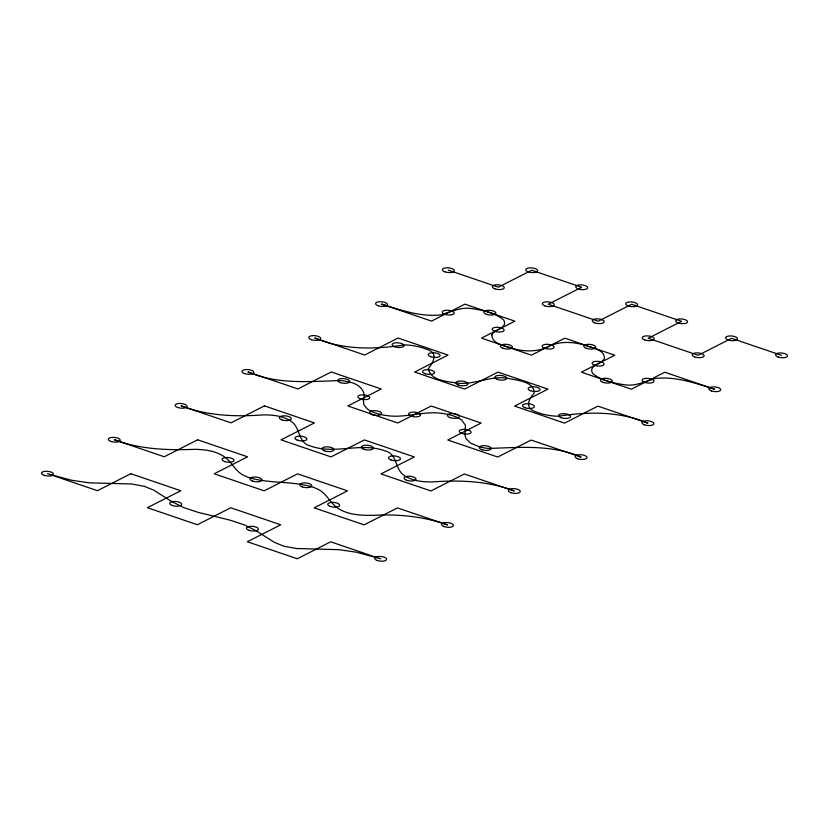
<?xml version="1.0" encoding="UTF-8"?>
<svg xmlns="http://www.w3.org/2000/svg" width="829" height="829" viewBox="0 0 829 829"><rect width="100%" height="100%" fill="white"/><g stroke="black" fill="none" stroke-linecap="round" stroke-linejoin="round"><path stroke-width="1.24" d="M781.54 355.34L731.572 338.315L698.173 355.278L648.205 338.253L681.614 321.3L631.646 304.274L598.237 321.227L548.28 304.212L581.678 287.248L531.721 270.233L498.312 287.186L448.344 270.161M363.351 400.552L363.931 404.832L367.216 408.842A26.341 10.249 5.3 0 0 373.589 412.314A26.704 10.394 5.3 0 0 379.993 414.334A26.176 10.186 5.3 0 0 387.184 415.64C405.495 418.262 423.505 410.738 441.816 413.36A26.176 10.186 5.3 0 1 449.007 414.666A26.704 10.394 5.3 0 1 457.276 417.484A26.341 10.249 5.3 0 1 461.784 420.158L465.432 425.215L464.955 435.173L466.053 438.655L470.675 443.142L479.421 446.821A22.02 8.57 5.3 0 0 488.468 448.448C519.565 447.505 551.513 444.271 581.098 457.09L531.13 440.064L497.721 457.028L447.764 440.002L481.172 423.039L431.204 406.023L397.796 422.977L347.828 405.961L381.236 388.998L331.279 371.972L297.87 388.936L247.902 371.91C277.487 384.729 309.435 381.495 340.532 380.552A22.02 8.57 5.3 0 1 349.579 382.179C358.304 383.547 367.092 391.122 363.351 400.552M428.272 368.864C430.728 381.164 448.986 381.62 459.214 383.33C475.121 384.283 490.126 376.076 506.084 378.024C514.591 380.045 535.306 380.998 533.99 393.361C527.627 400.189 524.975 409.101 536.705 412.096A27.45 10.684 5.3 0 0 543.845 414.407L549.358 415.484A26.207 10.197 5.3 0 0 558.342 416.241C588.3 411.516 619.294 411.132 647.915 423.173L597.947 406.148L564.539 423.111L514.571 406.086L547.979 389.133L498.022 372.107L464.613 389.06L414.645 372.045L448.054 355.081L398.086 338.056L364.677 355.019L314.719 337.994C343.33 350.035 374.325 349.651 404.293 344.926A26.207 10.197 5.3 0 1 413.267 345.683L418.78 346.771A27.45 10.684 5.3 0 1 425.919 349.071C438.914 352.48 433.702 361.465 428.272 368.864M491.794 334.947C492.26 345.32 507.876 346.139 515.524 349.227C527.047 351.993 539.731 351.6 550.249 345.672C560.808 341.123 572.818 341.911 583.699 344.843C590.455 347.807 604.559 348.895 604.465 358.387C601.854 364.232 588.196 365.154 592.497 373.237C601.015 380.729 613.025 382.967 623.947 384.677C635.087 386.728 645.231 381.485 655.49 378.428C675.78 376.231 695.655 383.278 714.722 389.257L664.765 372.231L631.356 389.195L581.388 372.169L614.797 355.216L564.829 338.191L531.42 355.144L481.462 338.128L514.871 321.165L464.903 304.15L431.494 321.103L381.527 304.077C400.604 310.056 420.479 317.113 440.769 314.906C451.028 311.849 461.173 306.606 472.312 308.657C483.234 310.378 495.234 312.606 503.763 320.098C508.063 328.18 494.405 329.113 491.794 334.947M130.827 473.722L97.428 490.685L47.46 473.66L71.501 480.25L89.397 482.83L131.624 483.981L144.142 486.26L153.624 490.094L171.945 501.69L183.914 507.669L198.183 512.374L229.923 520.115L244.192 524.819L256.171 530.809L274.492 542.404L283.974 546.238L296.492 548.518L338.709 549.658L356.615 552.238L380.656 558.839L330.688 541.814L297.279 558.767L247.322 541.751L280.72 524.788L230.763 507.773L197.354 524.726L147.386 507.7L180.795 490.747L130.827 473.722M197.644 439.805L164.235 456.769L114.278 439.743C140.122 449.432 167.79 450.385 195.022 449.318C204.991 449.546 215.499 450.831 223.965 456.53C231.84 461.649 235.249 471.628 244.089 475.535A26.652 10.373 5.3 0 0 250.752 478.115C270.42 483.545 291.321 481.121 310.989 486.55A26.652 10.373 5.3 0 1 317.652 489.131C327.372 493.524 330.771 505.12 340.367 509.731C350.439 515.161 362.242 515.472 373.413 515.337C398.459 513.907 423.733 516.446 447.473 524.923L397.505 507.897L364.097 524.85L314.129 507.835L347.538 490.872L297.58 473.856L264.171 490.809L214.203 473.784L247.612 456.831L197.644 439.805M264.461 405.889L231.053 422.852L181.085 405.827C207.54 416.013 235.996 416.914 263.891 414.863C274.088 414.925 285.321 416.117 293.342 423.059C300.253 430.033 298.854 443.588 310.637 446.012A21.792 8.477 5.3 0 0 316.554 447.784C337.144 452.416 358.232 444.417 378.822 449.049A21.792 8.477 5.3 0 1 384.729 450.821C396.511 453.245 395.122 466.789 402.024 473.763C410.044 480.706 421.287 481.908 431.484 481.97C459.37 479.918 487.835 480.81 514.281 491.006L464.323 473.981L430.914 490.944L380.946 473.919L414.355 456.955L364.387 439.94L330.978 456.893L281.021 439.867L314.429 422.914L264.461 405.889M444.883 271.819A6.031 2.352 5.3 0 0 454.333 270.845A6.031 2.352 5.3 0 0 445.815 267.829A6.031 2.352 5.3 0 0 444.883 271.819M494.851 288.844A6.031 2.352 5.3 0 0 504.301 287.87A6.031 2.352 5.3 0 0 495.783 284.855A6.031 2.352 5.3 0 0 494.851 288.844M528.26 271.881A6.031 2.352 5.3 0 0 537.7 270.907A6.031 2.352 5.3 0 0 529.192 267.891A6.031 2.352 5.3 0 0 528.26 271.881M578.227 288.906A6.031 2.352 5.3 0 0 587.668 287.932A6.031 2.352 5.3 0 0 579.15 284.917A6.031 2.352 5.3 0 0 578.227 288.906M544.819 305.86A6.031 2.352 5.3 0 0 554.259 304.896A6.031 2.352 5.3 0 0 545.751 301.87A6.031 2.352 5.3 0 0 544.819 305.86M594.776 322.885A6.031 2.352 5.3 0 0 604.227 321.911A6.031 2.352 5.3 0 0 595.709 318.896A6.031 2.352 5.3 0 0 594.776 322.885M628.185 305.932A6.031 2.352 5.3 0 0 637.636 304.958A6.031 2.352 5.3 0 0 629.118 301.943A6.031 2.352 5.3 0 0 628.185 305.932M678.153 322.947A6.031 2.352 5.3 0 0 687.593 321.973A6.031 2.352 5.3 0 0 679.086 318.958A6.031 2.352 5.3 0 0 678.153 322.947M644.744 339.911A6.031 2.352 5.3 0 0 654.195 338.937A6.031 2.352 5.3 0 0 645.677 335.921A6.031 2.352 5.3 0 0 644.744 339.911M694.712 356.936A6.031 2.352 5.3 0 0 704.153 355.962A6.031 2.352 5.3 0 0 695.645 352.936A6.031 2.352 5.3 0 0 694.712 356.936M728.121 339.973A6.031 2.352 5.3 0 0 737.561 338.999A6.031 2.352 5.3 0 0 729.043 335.983A6.031 2.352 5.3 0 0 728.121 339.973M778.079 356.998A6.031 2.352 5.3 0 0 787.529 356.024A6.031 2.352 5.3 0 0 779.011 353.009A6.031 2.352 5.3 0 0 778.079 356.998M711.272 390.915A6.031 2.352 5.3 0 0 720.712 389.941A6.031 2.352 5.3 0 0 712.194 386.925A6.031 2.352 5.3 0 0 711.272 390.915M644.599 382.366A6.031 2.352 5.3 0 0 654.04 381.392A6.031 2.352 5.3 0 0 645.532 378.376A6.031 2.352 5.3 0 0 644.599 382.366M602.911 382.335A6.031 2.352 5.3 0 0 612.362 381.361A6.031 2.352 5.3 0 0 603.844 378.345A6.031 2.352 5.3 0 0 602.911 382.335M594.631 365.351A6.031 2.352 5.3 0 0 604.082 364.377A6.031 2.352 5.3 0 0 595.564 361.351A6.031 2.352 5.3 0 0 594.631 365.351M586.352 348.356A6.031 2.352 5.3 0 0 595.802 347.382A6.031 2.352 5.3 0 0 587.284 344.367A6.031 2.352 5.3 0 0 586.352 348.356M544.674 348.325A6.031 2.352 5.3 0 0 554.114 347.351A6.031 2.352 5.3 0 0 545.596 344.336A6.031 2.352 5.3 0 0 544.674 348.325M502.985 348.294A6.031 2.352 5.3 0 0 512.426 347.32A6.031 2.352 5.3 0 0 503.918 344.304A6.031 2.352 5.3 0 0 502.985 348.294M494.706 331.299A6.031 2.352 5.3 0 0 504.146 330.325A6.031 2.352 5.3 0 0 495.638 327.31A6.031 2.352 5.3 0 0 494.706 331.299M486.426 314.315A6.031 2.352 5.3 0 0 495.877 313.341A6.031 2.352 5.3 0 0 487.359 310.315A6.031 2.352 5.3 0 0 486.426 314.315M444.738 314.274A6.031 2.352 5.3 0 0 454.188 313.31A6.031 2.352 5.3 0 0 445.67 310.284A6.031 2.352 5.3 0 0 444.738 314.274M378.076 305.735A6.031 2.352 5.3 0 0 387.516 304.761A6.031 2.352 5.3 0 0 379.008 301.746A6.031 2.352 5.3 0 0 378.076 305.735M311.258 339.652A6.031 2.352 5.3 0 0 320.699 338.678A6.031 2.352 5.3 0 0 312.191 335.662A6.031 2.352 5.3 0 0 311.258 339.652M394.604 346.791A6.031 2.352 5.3 0 0 404.055 345.817A6.031 2.352 5.3 0 0 395.537 342.802A6.031 2.352 5.3 0 0 394.604 346.791M430.697 356.729A6.031 2.352 5.3 0 0 440.147 355.755A6.031 2.352 5.3 0 0 431.629 352.739A6.031 2.352 5.3 0 0 430.697 356.729M425.08 373.703A6.031 2.352 5.3 0 0 434.531 372.729A6.031 2.352 5.3 0 0 426.013 369.713A6.031 2.352 5.3 0 0 425.08 373.703M458.396 385.05A6.031 2.352 5.3 0 0 467.836 384.086A6.031 2.352 5.3 0 0 459.328 381.06A6.031 2.352 5.3 0 0 458.396 385.05M497.317 379.423A6.031 2.352 5.3 0 0 506.768 378.449A6.031 2.352 5.3 0 0 498.25 375.433A6.031 2.352 5.3 0 0 497.317 379.423M530.633 390.77A6.031 2.352 5.3 0 0 540.073 389.796A6.031 2.352 5.3 0 0 531.555 386.78A6.031 2.352 5.3 0 0 530.633 390.77M525.016 407.754A6.031 2.352 5.3 0 0 534.456 406.78A6.031 2.352 5.3 0 0 525.938 403.764A6.031 2.352 5.3 0 0 525.016 407.754M561.109 417.692A6.031 2.352 5.3 0 0 570.549 416.718A6.031 2.352 5.3 0 0 562.041 413.692A6.031 2.352 5.3 0 0 561.109 417.692M644.454 424.831A6.031 2.352 5.3 0 0 653.894 423.857A6.031 2.352 5.3 0 0 645.387 420.842A6.031 2.352 5.3 0 0 644.454 424.831M244.441 373.568A6.031 2.352 5.3 0 0 253.892 372.594A6.031 2.352 5.3 0 0 245.374 369.579A6.031 2.352 5.3 0 0 244.441 373.568M340.294 382.604A6.031 2.352 5.3 0 0 349.734 381.63A6.031 2.352 5.3 0 0 341.227 378.615A6.031 2.352 5.3 0 0 340.294 382.604M360.387 398.894A6.031 2.352 5.3 0 0 369.827 397.92A6.031 2.352 5.3 0 0 361.309 394.905A6.031 2.352 5.3 0 0 360.387 398.894M372.138 414.707A6.031 2.352 5.3 0 0 381.589 413.733A6.031 2.352 5.3 0 0 373.071 410.718A6.031 2.352 5.3 0 0 372.138 414.707M411.039 416.158A6.031 2.352 5.3 0 0 420.49 415.184A6.031 2.352 5.3 0 0 411.972 412.168A6.031 2.352 5.3 0 0 411.039 416.158M449.94 417.598A6.031 2.352 5.3 0 0 459.39 416.624A6.031 2.352 5.3 0 0 450.872 413.609A6.031 2.352 5.3 0 0 449.94 417.598M461.701 433.412A6.031 2.352 5.3 0 0 471.141 432.437A6.031 2.352 5.3 0 0 462.634 429.422A6.031 2.352 5.3 0 0 461.701 433.412M481.794 449.701A6.031 2.352 5.3 0 0 491.234 448.727A6.031 2.352 5.3 0 0 482.727 445.712A6.031 2.352 5.3 0 0 481.794 449.701M577.637 458.748A6.031 2.352 5.3 0 0 587.087 457.774A6.031 2.352 5.3 0 0 578.569 454.748A6.031 2.352 5.3 0 0 577.637 458.748M510.819 492.654A6.031 2.352 5.3 0 0 520.27 491.69A6.031 2.352 5.3 0 0 511.752 488.664A6.031 2.352 5.3 0 0 510.819 492.654M406.583 480.271A6.031 2.352 5.3 0 0 416.023 479.297A6.031 2.352 5.3 0 0 407.516 476.281A6.031 2.352 5.3 0 0 406.583 480.271M391.019 459.95A6.031 2.352 5.3 0 0 400.469 458.976A6.031 2.352 5.3 0 0 391.951 455.96A6.031 2.352 5.3 0 0 391.019 459.95M363.89 449.277A6.031 2.352 5.3 0 0 373.34 448.302A6.031 2.352 5.3 0 0 364.822 445.277A6.031 2.352 5.3 0 0 363.89 449.277M324.564 450.872A6.031 2.352 5.3 0 0 334.004 449.898A6.031 2.352 5.3 0 0 325.496 446.883A6.031 2.352 5.3 0 0 324.564 450.872M297.435 440.189A6.031 2.352 5.3 0 0 306.875 439.215A6.031 2.352 5.3 0 0 298.367 436.199A6.031 2.352 5.3 0 0 297.435 440.189M281.87 419.868A6.031 2.352 5.3 0 0 291.321 418.894A6.031 2.352 5.3 0 0 282.803 415.878A6.031 2.352 5.3 0 0 281.87 419.868M177.634 407.485A6.031 2.352 5.3 0 0 187.074 406.511A6.031 2.352 5.3 0 0 178.556 403.495A6.031 2.352 5.3 0 0 177.634 407.485M110.817 441.401A6.031 2.352 5.3 0 0 120.257 440.427A6.031 2.352 5.3 0 0 111.749 437.411A6.031 2.352 5.3 0 0 110.817 441.401M224.586 461.546A6.031 2.352 5.3 0 0 234.027 460.572A6.031 2.352 5.3 0 0 225.519 457.556A6.031 2.352 5.3 0 0 224.586 461.546M252.524 481.069A6.031 2.352 5.3 0 0 261.974 480.095A6.031 2.352 5.3 0 0 253.456 477.079A6.031 2.352 5.3 0 0 252.524 481.069M302.295 486.903A6.031 2.352 5.3 0 0 311.745 485.929A6.031 2.352 5.3 0 0 303.227 482.913A6.031 2.352 5.3 0 0 302.295 486.903M330.243 506.426A6.031 2.352 5.3 0 0 339.683 505.452A6.031 2.352 5.3 0 0 331.175 502.436A6.031 2.352 5.3 0 0 330.243 506.426M444.012 526.57A6.031 2.352 5.3 0 0 453.453 525.596A6.031 2.352 5.3 0 0 444.945 522.581A6.031 2.352 5.3 0 0 444.012 526.57M377.195 560.487A6.031 2.352 5.3 0 0 386.646 559.513A6.031 2.352 5.3 0 0 378.128 556.497A6.031 2.352 5.3 0 0 377.195 560.487M248.959 530.322A6.031 2.352 5.3 0 0 258.399 529.348A6.031 2.352 5.3 0 0 249.892 526.332A6.031 2.352 5.3 0 0 248.959 530.322M172.235 505.483A6.031 2.352 5.3 0 0 181.686 504.509A6.031 2.352 5.3 0 0 173.168 501.483A6.031 2.352 5.3 0 0 172.235 505.483M43.999 475.318A6.031 2.352 5.3 0 0 53.45 474.343A6.031 2.352 5.3 0 0 44.932 471.318A6.031 2.352 5.3 0 0 43.999 475.318"/></g></svg>
